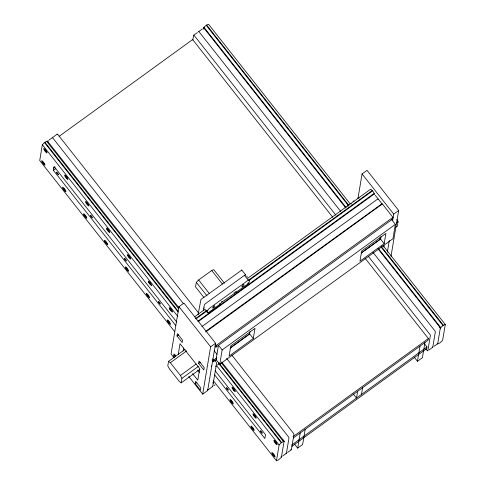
<?xml version="1.0" encoding="UTF-8"?>
<svg xmlns="http://www.w3.org/2000/svg" width="485" height="485" viewBox="0 0 485 485"><rect width="100%" height="100%" fill="white"/><g stroke="black" fill="none" stroke-linecap="round" stroke-linejoin="round"><path stroke-width="0.73" d="M203.803 308.078L204.403 307.908M241.827 270.072L200.948 299.439L198.086 314.632M374.408 194.236L373.244 194.703M378.203 199.05L377.039 199.517L201.99 326.508M219.663 304.459L222.124 301.967L247.58 284.222C249.241 283.731 250.818 277.838 248.253 280.172L209.441 308.308C207.762 308.812 206.192 314.686 208.762 312.364L219.663 304.459L219.82 303.374M179.086 308.005L47.348 140.941L44.493 142.554L42.365 144.712L39.721 160.511L174.739 331.734M175.77 325.562L53.405 170.374L54.053 166.494L176.667 321.998M192.824 40.061L193.624 35.278A1.564 0.315 54.1 0 1 194.643 36.054L335.923 215.213M203.36 29.13L203.603 27.663L206.634 25.008L208.532 24.25L350.109 203.797M184.93 349.485L168.556 361.355L167.792 365.902L169.338 368.782L179.383 381.513L181.184 382.877L199.984 369.249M188.738 376.433L202.7 394.141L207.659 390.546L215.576 343.222L183.924 303.083L178.971 306.672L171.053 354.001L173.842 357.542M174.479 357.33L173.612 356.233L174.006 353.886L175.734 356.075M177.001 335.99L177.395 333.644L182.572 340.215L182.184 342.562L177.001 335.99L178.65 334.796M178.225 354.529L180.038 343.683L199.711 368.624L197.771 380.191L192.624 373.662M183.178 350.934L183.663 348.042M224.47 283.228L213.776 269.672L211.721 270.497L198.62 279.99L196.31 282.331L195.546 286.877L203.918 297.493M181.184 382.877L181.942 378.33L180.396 375.451L170.356 362.719L168.556 361.355M203.354 310.673L204.331 304.822L205.179 303.852L244.567 275.274L245.519 274.789L245.555 275.286M195.237 383.659L195.631 381.313L200.814 387.885L200.42 390.231L195.237 383.659L196.892 382.465M198.626 363.417L199.02 361.07L204.203 367.642L203.809 369.988L198.626 363.417L200.281 362.222M202.7 394.141L210.623 346.811L215.576 343.222M212.109 359.991L213.485 361.737L213.776 360.022L216.831 357.803M215.007 345.993L215.928 347.157L216.213 345.435L392.923 217.335L382.362 203.936L205.652 332.043M222.154 349.934L218.468 345.253L216.067 359.597L219.754 364.277L222.154 349.934L395.372 224.367L391.68 219.687M230.248 347.884L249.599 333.85L249.969 331.667M253.291 338.53L255.001 328.339L230.805 345.878L229.096 356.069L253.291 338.53L249.599 333.85M284.101 441.18L281.397 457.337L278.366 459.992L276.468 460.75L279.117 444.951L281.245 442.793L284.101 441.18L221.687 362.028M294.401 443.969L297.681 448.128L300.221 432.953M305.174 429.364L302.64 444.533L297.681 448.128M347.927 206.41L347.994 206.016M348.024 205.816L348.224 204.615A1.564 0.315 54.1 0 1 348.982 205.076M353.11 201.427L353.177 201.026A1.564 0.315 54.1 0 1 353.935 201.487M357.985 198.341L362.065 173.939L367.024 170.35L398.67 210.484L391.001 256.335M381.847 204.822L381.944 203.773L205.895 331.219M361.125 253L380.482 238.972L380.846 236.783M380.931 237.019L380.567 239.184L379.664 238.032M357.627 391.371L356.505 398.07L353.225 393.911M384.175 243.652L385.878 233.455L361.683 250.994L359.979 261.191L384.175 243.652L380.482 238.972M383.853 247.017L384.096 245.549M361.458 394.481L362.58 387.776M392.923 217.335L392.632 219.056L215.928 347.157M387.339 252.2L389.297 240.499M392.601 220.736L393.717 214.079L398.67 210.484M395.372 224.367L392.971 238.705L219.754 364.277M396.833 219.347L398.07 221.651L397.312 226.198L395.493 227.513M414.178 357.136L417.458 361.295L419.998 346.126M424.951 342.531L422.417 357.706L417.458 361.295M424.63 343.98L426.97 346.951L426.685 348.673L291.94 446.352M365.108 258.299L428.382 338.536L428.091 340.258L293.352 437.937M378.003 248.829L440.356 327.902L437.652 344.059L440.095 342.743L442.635 340.288L445.278 324.489L382.926 245.416M205.682 309.575C205.258 310.582 206.943 312.795 208.429 312.534M247.738 284.089L248.217 282.7M440.356 327.902L443.387 325.247L445.278 324.489M198.092 321.785L198.989 321.028M48.609 140.395L57.279 134.115M193.715 35.205L197.431 32.507M198.668 31.61L202.384 28.918M59.115 136.364L192.63 39.57L332.771 217.286M53.835 167.792L54.969 166.973M53.774 168.137L54.914 167.313M53.405 170.374L55.775 168.659M194.533 316.844L204.931 309.309M247.732 278.275L370.649 189.168L372.625 190.823L374.481 193.806L198.359 321.482M351.104 204.046L351.413 203.821M206.586 310.564L195.582 318.542L195.898 318.948L206.907 310.964M248.781 279.978L372.31 190.423M206.319 311.012L207.519 310.139M249.102 280.378L372.625 190.823M197.935 321.161L374.056 193.479M173.612 356.233L175.261 355.038M170.356 362.719L186.731 350.849M180.396 375.451L196.164 364.023M181.942 378.33L198.316 366.46M396.251 222.967L398.07 221.651M230.284 348.054L249.235 334.31M361.743 252.752L380.701 239.008M213.485 361.737L216.54 359.524M207.635 390.189L212.594 386.6M213.897 385.684L215.134 384.787M293.025 436.664L428.382 338.536M291.618 445.078L426.97 346.951M282.616 456.082L286.332 453.39M287.569 452.493L291.285 449.795M428.958 349.988L432.675 347.296M433.911 346.399L437.628 343.701M219.966 363.526L218.268 364.714L217.25 364.841M241.718 269.975L245.562 274.789M235.401 291.685L236.674 292.128M362.065 173.939L393.717 214.079M375.299 195.34L381.944 203.773M206.634 25.008L348.685 205.155M381.501 246.774L443.387 325.247M206.222 25.311L348.272 205.452M381.089 247.071L442.969 325.55M204.088 27.469L346.138 207.61M378.488 248.635L440.841 327.708M203.603 27.663L345.829 208.029M340.876 211.624L199.596 32.459A1.564 0.315 54.1 0 0 198.577 31.683M372.983 252.339L434.451 330.291A1.564 0.315 54.1 0 1 435.33 331.922L432.765 347.224A1.564 0.315 54.1 0 1 432.28 347.036M368.491 256.517L429.498 333.88A1.564 0.315 54.1 0 1 430.371 335.517L427.812 350.813A1.564 0.315 54.1 0 1 426.794 350.043L425.872 348.879M246.568 276.026L247.514 277.232M244.458 275.353L248.253 280.172M234.012 292.4L234.491 293.007M211.721 270.497L222.409 284.052M221.645 301.367L222.124 301.967M198.62 279.99L209.314 293.552M196.31 282.331L207.004 295.892M198.571 312.958L58.206 134.957A1.564 0.315 54.1 0 0 57.188 134.187M232.054 355.426L293.061 432.79A1.564 0.315 54.1 0 1 293.94 434.427L291.376 449.722A1.564 0.315 54.1 0 1 290.8 449.456M183.524 303.755L53.253 138.552A1.564 0.315 54.1 0 0 52.234 137.776M226.64 358.433L288.108 436.385A1.564 0.315 54.1 0 1 288.981 438.016L286.423 453.317A1.564 0.315 54.1 0 1 285.932 453.129M215.298 344.271L216.213 345.435M214.17 350.782L216.892 354.226M178.971 306.672L210.623 346.811M46.802 141.493L178.541 308.557M221.202 362.659L283.555 441.732M44.905 142.257L178.05 311.103M218.838 362.822L281.658 442.49M44.493 142.554L178.104 311.994M218.426 363.126L281.245 442.793M214.794 360.307L215.722 361.489A1.564 0.315 54.1 0 1 216.601 363.12L212.685 386.527A1.564 0.315 54.1 0 1 212.194 386.339M212.854 358.858L213.776 360.022M42.365 144.712L177.85 316.529M216.765 365.878L279.117 444.951M215.14 370.782L265.507 434.651L264.852 438.531L214.685 374.911M213.182 380.489L276.468 460.75M197.577 370.067L199.45 372.444M358.136 197.431A1.564 0.315 54.1 0 1 359.07 198.098M439.404 326.696A1.564 0.315 54.1 0 1 440.283 328.333M437.725 343.629A1.564 0.315 54.1 0 1 437.234 343.447M203.53 28.094A1.564 0.315 54.1 0 1 204.555 28.87M216.067 366.314A1.564 0.315 54.1 0 1 215.576 366.126M212.848 382.429A1.564 0.315 54.1 0 1 213.218 383.332M283.149 439.974A1.564 0.315 54.1 0 1 284.028 441.611M281.47 456.906A1.564 0.315 54.1 0 1 280.979 456.724M47.275 141.371A1.564 0.315 54.1 0 1 48.3 142.141M211.278 365.811A1.564 0.315 54.1 0 1 211.648 366.715M207.732 390.116A1.564 0.315 54.1 0 1 207.24 389.934M212.788 307.981C216.831 306.914 214.164 303.367 212.788 307.981M241.942 286.847C246.016 285.659 243.428 282.191 241.942 286.847M42.486 161.869C44.117 165.7 45.002 163.209 42.492 161.844M44.535 149.616C45.978 153.266 47.245 151.223 44.541 149.592M63.402 188.398C65.038 192.224 65.918 189.738 63.414 188.374M65.457 176.146L67.13 178.371L65.475 176.097M84.323 214.928L85.997 217.153L84.341 214.879M86.372 202.669L88.052 204.894L86.391 202.627M105.239 241.451L106.918 243.676L105.257 241.409M107.294 229.199C108.901 233.006 109.84 230.581 107.3 229.175M126.161 267.981L127.834 270.206L126.179 267.938M128.21 255.728C129.925 259.651 130.677 256.935 128.21 255.728M147.076 294.51C148.646 298.275 149.677 295.959 147.082 294.486M149.131 282.258C150.805 286.144 151.629 283.513 149.131 282.258M167.998 321.04C169.586 324.823 170.562 322.452 168.004 321.015M170.047 308.781C171.72 312.673 172.545 310.036 170.047 308.781M230.751 400.622C232.406 404.484 233.291 401.932 230.751 400.622M232.8 388.37C234.316 392.092 235.431 389.867 232.812 388.346M251.673 427.152C253.322 431.007 254.207 428.461 251.673 427.152M253.722 414.899C255.225 418.603 256.371 416.415 253.728 414.869M272.588 453.681C274.231 457.537 275.116 454.972 272.588 453.681M274.637 441.423C276.141 445.133 277.299 442.944 274.649 441.399M56.787 172.975A1.613 0.327 54.1 0 0 58.443 174.794A1.613 0.327 54.1 0 0 57.272 172.684A1.613 0.327 54.1 0 0 56.787 172.975M90.756 216.055A1.613 0.327 54.1 0 0 92.417 217.874A1.613 0.327 54.1 0 0 91.247 215.764A1.613 0.327 54.1 0 0 90.756 216.055M124.73 259.142A1.613 0.327 54.1 0 0 126.391 260.96A1.613 0.327 54.1 0 0 125.215 258.844A1.613 0.327 54.1 0 0 124.73 259.142M158.704 302.222A1.613 0.327 54.1 0 0 160.359 304.04A1.613 0.327 54.1 0 0 159.189 301.931A1.613 0.327 54.1 0 0 158.704 302.222M226.647 388.388A1.613 0.327 54.1 0 0 228.308 390.207A1.613 0.327 54.1 0 0 227.132 388.091A1.613 0.327 54.1 0 0 226.647 388.388M260.621 431.468A1.613 0.327 54.1 0 0 262.276 433.287A1.613 0.327 54.1 0 0 261.106 431.177A1.613 0.327 54.1 0 0 260.621 431.468M44.177 149.841A2.734 0.552 54.1 0 0 46.99 152.921A2.734 0.552 54.1 0 0 45.002 149.344A2.734 0.552 54.1 0 0 44.177 149.841M65.099 176.364A2.734 0.552 54.1 0 0 67.906 179.444A2.734 0.552 54.1 0 0 65.924 175.867A2.734 0.552 54.1 0 0 65.099 176.364M86.015 202.894A2.734 0.552 54.1 0 0 88.822 205.973A2.734 0.552 54.1 0 0 86.839 202.397A2.734 0.552 54.1 0 0 86.015 202.894M106.936 229.423A2.734 0.552 54.1 0 0 109.743 232.503A2.734 0.552 54.1 0 0 107.761 228.926A2.734 0.552 54.1 0 0 106.936 229.423M127.852 255.953A2.734 0.552 54.1 0 0 130.659 259.032A2.734 0.552 54.1 0 0 128.677 255.456A2.734 0.552 54.1 0 0 127.852 255.953M148.774 282.476A2.734 0.552 54.1 0 0 151.581 285.562A2.734 0.552 54.1 0 0 149.598 281.979A2.734 0.552 54.1 0 0 148.774 282.476M169.689 309.006A2.734 0.552 54.1 0 0 172.496 312.085A2.734 0.552 54.1 0 0 170.514 308.508A2.734 0.552 54.1 0 0 169.689 309.006M232.448 388.594A2.734 0.552 54.1 0 0 235.255 391.674A2.734 0.552 54.1 0 0 233.273 388.097A2.734 0.552 54.1 0 0 232.448 388.594M253.364 415.118A2.734 0.552 54.1 0 0 256.171 418.197A2.734 0.552 54.1 0 0 254.188 414.62A2.734 0.552 54.1 0 0 253.364 415.118M274.286 441.647A2.734 0.552 54.1 0 0 277.093 444.727A2.734 0.552 54.1 0 0 275.11 441.15A2.734 0.552 54.1 0 0 274.286 441.647M42.128 162.093A2.734 0.552 54.1 0 0 44.935 165.173A2.734 0.552 54.1 0 0 42.953 161.596A2.734 0.552 54.1 0 0 42.128 162.093M63.05 188.623A2.734 0.552 54.1 0 0 65.857 191.702A2.734 0.552 54.1 0 0 63.874 188.119A2.734 0.552 54.1 0 0 63.05 188.623M83.966 215.146A2.734 0.552 54.1 0 0 86.773 218.226A2.734 0.552 54.1 0 0 84.79 214.649A2.734 0.552 54.1 0 0 83.966 215.146M104.887 241.675A2.734 0.552 54.1 0 0 107.694 244.755A2.734 0.552 54.1 0 0 105.712 241.178A2.734 0.552 54.1 0 0 104.887 241.675M125.803 268.205A2.734 0.552 54.1 0 0 128.61 271.285A2.734 0.552 54.1 0 0 126.627 267.708A2.734 0.552 54.1 0 0 125.803 268.205M146.725 294.734A2.734 0.552 54.1 0 0 149.532 297.814A2.734 0.552 54.1 0 0 147.549 294.237A2.734 0.552 54.1 0 0 146.725 294.734M167.64 321.258A2.734 0.552 54.1 0 0 170.447 324.338A2.734 0.552 54.1 0 0 168.465 320.761A2.734 0.552 54.1 0 0 167.64 321.258M230.393 400.846A2.734 0.552 54.1 0 0 233.206 403.926A2.734 0.552 54.1 0 0 231.224 400.349A2.734 0.552 54.1 0 0 230.393 400.846M251.315 427.376A2.734 0.552 54.1 0 0 254.122 430.456A2.734 0.552 54.1 0 0 252.139 426.873A2.734 0.552 54.1 0 0 251.315 427.376M272.231 453.899A2.734 0.552 54.1 0 0 275.043 456.979A2.734 0.552 54.1 0 0 273.061 453.402A2.734 0.552 54.1 0 0 272.231 453.899"/></g></svg>
